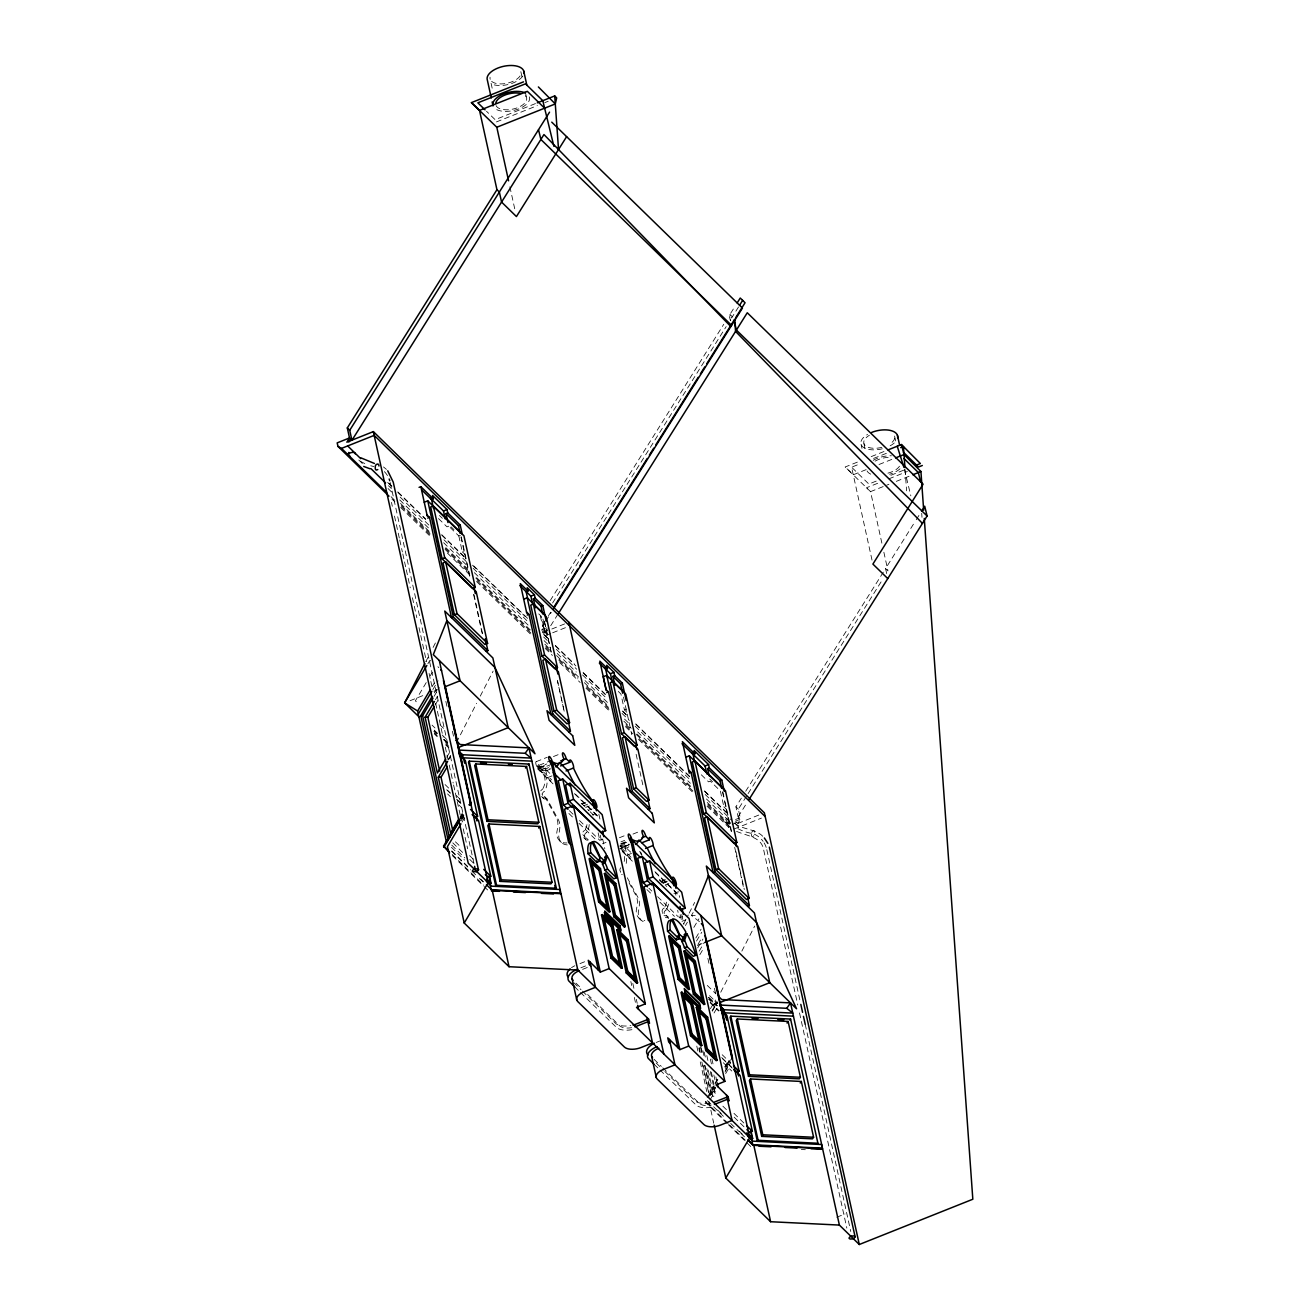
<?xml version="1.0" encoding="UTF-8"?>
<svg xmlns="http://www.w3.org/2000/svg" width="1310" height="1310" viewBox="0 0 1310 1310"><rect width="100%" height="100%" fill="white"/><g stroke="black" fill="none" stroke-linecap="round" stroke-linejoin="round"><path stroke-width="0.75" stroke-dasharray="5 3.75" d="M425.766 661.746L429.434 654.591M433.102 647.435L435.853 642.08M456.42 742.606L476.611 703.274M480.279 696.118L493.133 671.097M683.656 923.894L688.241 914.953M689.158 913.168L694.66 902.443M716.144 1001.184L714.31 1004.77L708.481 999.072M720.746 992.243L738.185 958.281M741.853 951.125L754.691 926.088M427.862 663.777L429.876 660.387L430.925 661.042M426.208 682.608L415.368 700.85L418.267 703.667M430.237 675.813L432.267 672.407M432.185 686.489L434.281 682.985M432.873 689.551L438.08 680.791M434.298 692.859L436.394 689.355M434.052 696.38L439.259 687.619M435.493 699.687L437.573 696.183M435.133 704.976L439.292 697.968M446.726 757.262L449.854 752.005M448.446 759.047L450.525 755.542M448.691 759.685L450.771 756.181M459.925 817.26L463.052 812.003M459.826 818.701L463.887 811.856M460.563 818.783L463.691 813.526M461.12 818.226L463.15 814.804M461.644 819.045L463.887 815.197M461.366 820.568L463.445 817.063M462.004 822.091L465.132 816.818M685.392 925.581L687.406 922.191M699.475 921.716L691.451 915.395L693.154 912.513M693.825 927.414L698.869 918.916M695.839 937.993L701.047 929.232M696.511 941.055L701.718 932.294M697.952 944.363L702.111 937.338M697.706 947.883L702.913 939.123M699.147 951.191L704.354 942.43M699.818 954.728L703.978 947.719M710.38 1008.765L715.587 1000.005M712.1 1010.55L717.291 1001.79M712.329 1011.189L717.536 1002.428M714.048 1012.974L717.176 1007.717M714.867 1088.086L712.116 1088.037L717.323 1079.276M724.61 1067.011L728.769 1060.003M707.171 1097.649L714.277 1085.679M715.309 1083.976L718.355 1078.834M725.462 1066.864L729.523 1060.036L725.724 1068.108M710.675 1093.08L713.803 1087.808M725.249 1068.534L730.456 1059.757M726.935 1123.292L705.419 1102.316L707.449 1098.894M708.464 1097.174L714.556 1086.923M710.38 1095.586L715.391 1087.12M725.282 1070.548L730.472 1061.739M715.637 1087.84L711.477 1094.849L704.976 1065.292M725.003 1072.055L730.21 1063.294M710.036 1099.876L715.244 1091.115M725.658 1073.578L729.817 1066.569M550.184 600.635L723.775 324.258M732.339 316.823L729.965 314.4L730.407 320.606L729.195 315.628L735.106 306.212M552.591 602.993L726.182 326.616M738.529 306.966L731.602 317.97L729.195 315.628M548.497 615.7L550.658 612.245M546.712 627.572L547.449 630.912L542.618 626.213L544.796 622.741M545.877 621.022L551.313 612.359M542.045 630.208L543.83 627.392M547.973 638.248L542.373 632.795L545.025 628.554L542.831 618.533L545.238 620.891M543.584 633.958L546.237 629.733L542.438 631.256M550.708 625.721L557.225 615.323M735.549 819.503L739.331 817.997L736.678 822.221L737.89 823.4L740.543 819.176L738.136 816.818L735.925 806.796L741.345 798.167M745.685 791.256L883.399 572.011M886.673 573.567L885.56 568.556L915.215 521.364M916.263 519.677L920.504 512.931M735.254 821.288L740.543 819.176L738.332 809.154L747.011 795.334M748.092 793.614L882.563 579.544M738.136 816.818L746.798 803.014M728.851 821.779L726.182 822.86A3.897 2.44 -45.4 0 1 724.79 821.927L725.756 818.766L728.425 817.686M567.263 844.934A12.347 10.152 -45.7 0 1 558.977 833.34A44.769 36.827 -45.7 0 0 559.878 827.003A16.719 13.755 -45.7 0 0 558.224 819.487L546.794 798.494L544.158 796.873A2.964 2.44 -45.7 0 1 542.127 796.873M546.794 798.494L546.172 798.822A2.964 2.44 -45.7 0 1 543.044 795.989L541.046 794.024M588.37 839.972L586.372 838.007A2.964 2.44 -45.7 0 1 583.245 835.174A2.964 2.44 -45.7 0 1 582.852 834.667M668.526 917.164L665.889 915.543A2.964 2.44 -45.7 0 1 663.318 915.199L665.333 917.164M730.243 822.516L729.817 822.729A3.455 1.736 -12.4 0 1 725.527 822.745A3.455 1.736 -12.4 0 1 726.248 820.338L727.001 819.978A3.455 1.736 -12.4 0 1 728.737 819.552M535.462 103.588L495.131 119.668L486.485 111.252M496.441 121.912L537.362 105.602M544.813 102.622L548.202 101.279M448.757 526.145L446.988 526.849L438.31 518.383M450.198 527.553L458.811 535.937L462.332 534.529M458.811 535.937L462.299 551.821L464.067 551.117M881.876 543.159L870.544 491.627L845.163 466.999L858.181 461.808M871.199 456.617L884.234 451.426M872.018 560.107L851.598 467.195L860.752 463.543M873.59 458.418L886.428 453.309M866.139 469.635L853.269 474.777L845.163 466.999M879.01 464.51L893.731 458.631M876.21 481.114L868.874 484.045L851.598 467.195M890.882 475.268L903.703 470.159M877.635 483.308L866.467 487.762L870.544 491.627L888.933 484.291M888.786 478.87L907.388 471.453M896.302 481.359L911.007 475.481M541.505 629.963L545.025 628.554M542.373 632.795L549.938 629.766M551.837 629.013L566.968 622.987M538.77 613.899L541.374 616.453L544.878 632.321L546.63 631.616M550.773 633.532L543.208 636.545L549.037 642.244M552.656 632.779L565.904 627.49M409.997 700.735L424.604 694.906M433.938 691.189L437.671 689.699M618.304 691.434L620.907 693.989L624.395 709.856L626.164 709.152M536.216 761.65L547.334 757.229M553.459 756.541L560.86 753.594M553.033 783.855L538.099 769.298L537.362 765.957L550.691 760.651M551.51 764.385L538.394 769.412A4.454 1.212 68.3 0 1 535.921 764.041A4.454 1.212 68.3 0 1 536.756 761.912A4.454 1.212 68.3 0 1 539.376 766.907L546.778 763.959M539.54 767.562L546.941 764.614M539.753 767.775L547.154 764.827M538.557 769.543L537.739 765.81L541.652 769.625L549.299 766.579M549.791 773.309L545.484 769.117L540.113 771.262A16.686 13.722 -45.7 0 1 544.518 791.305A2.964 2.44 -45.7 0 0 543.044 795.989M547.105 770.411L550.167 769.183M545.484 769.117L547.383 777.714L552.149 775.815M581.1 803.881L584.162 802.67M582.082 804.094L585.783 802.621M583.851 805.699L587.551 804.209M585.652 807.451L589.353 805.977M588.321 810.448L592.022 808.974M592.349 815L595.526 813.739L596.377 817.636M579.528 820.568L599.783 840.316L604.205 838.547M602.469 843.787L606.006 842.379M619.45 837.712L625.001 835.502M632.976 834.077L640.377 831.113M620.956 841.871L624.657 840.398M620.76 843.706L626.311 841.495M620.907 844.361L626.458 842.15M626.671 842.346L619.27 845.31L622.577 847.717M619.941 846.342L627.343 843.394M621.169 847.161L628.833 844.099M701.325 774.799L708.563 781.857L710.315 781.153L720.369 790.945L723.857 806.813L725.625 806.108M625.902 846.096L629.602 844.622M619.63 848.798L625.017 846.653L630.749 852.253M625.017 846.653L626.9 855.25L633.27 852.712M707.777 804.176L728.196 824.088L733.485 821.976M732.175 824.645L736.678 822.221M737.89 823.4L760.602 814.345M734.075 829.001L761.421 818.111M662.156 880.811L665.218 879.583M661.615 881.614L665.316 880.14M663.253 882.596L666.954 881.122M663.171 883.022L666.872 881.548M663.384 883.218L667.085 881.745M665.185 884.971L668.886 883.497M673.962 893.486L678.367 891.733L679.612 897.35M682.264 916.672L679.317 917.851L677.663 910.352M682.002 921.323L685.523 919.915M579.97 963.62L586.602 960.967M580.887 967.795L585.848 965.814M582.606 969.351L587.535 967.386M697.378 945.443L704.846 942.463M717.88 1003.345L714.31 1004.77L716.848 1005.343M656.179 1042.465L661.141 1040.484M836.762 1217.236L845.032 1213.944M691.451 915.395L695.217 915.444M801.327 1149.525L805.322 1149.705M541.652 769.625L543.044 770.182A73.294 19.83 68.3 0 0 550.216 768.25M736.564 831.375C748.092 836.353 761.831 836.943 763.763 850.321L797.774 1004.983M538.099 769.298L539.704 770.182A16.686 13.722 -45.7 0 1 542.504 789.341L544.518 791.305M734.795 823.04C741.28 829.688 755.51 828.477 762.993 836.517M383.486 466.95L386.417 469.389M730.767 827.609L725.118 822.385M885.56 568.556L887.983 570.914L883.611 551.084M439.423 515.485L442.338 518.318M451.066 526.833L453.981 529.666M709.725 778.991L712.624 781.824M735.925 806.796L738.332 809.154M462.299 551.821L464.706 554.163M544.878 632.321L547.285 634.662M624.395 709.856L626.819 712.214M723.857 806.813L726.264 809.171M389.021 483.292L391.952 486.141M397.798 491.839L425.603 518.94M441.699 534.627L466.557 558.879M473.876 566.002L527.995 618.779M555.276 645.371L574.304 663.908M583.081 672.472L606.481 695.299M622.577 710.986L626.966 715.26M635.743 723.808L689.862 776.584M704.502 790.847L729.375 815.098M387.694 482.44L392.083 486.714M397.929 492.429L425.734 519.53M441.814 535.217L466.688 559.452M472.533 565.167L525.212 616.502M543.716 634.548L548.104 638.822M555.407 645.961L575.892 665.922M583.212 673.045L605.154 694.447M622.708 711.559L627.097 715.833M635.874 724.397L689.993 777.158M704.633 791.42L726.575 812.822M388.481 485.699L391.395 488.548M400.156 497.096L429.352 525.556M443.943 539.785L467.293 562.547M473.139 568.245L527.144 620.891M556.341 649.351L576.777 669.279M582.606 674.977L607.431 699.163M622.021 713.393L629.324 720.5M635.154 726.198L689.158 778.844M705.222 794.499L731.488 820.125M735.827 824.35L738.709 827.15M358.793 460.023L364.655 465.721M388.055 488.548L392.443 492.822M399.763 499.945L429.025 528.47M443.648 542.733L468.522 566.984M474.367 572.683L528.487 625.459M544.076 640.639L549.922 646.354M557.241 653.477L576.253 672.03M585.03 680.578L608.446 703.404M624.526 719.092L628.915 723.366M637.692 731.93L690.37 783.265M706.45 798.953L728.393 820.355M400.532 503.449L431.252 533.399M445.875 547.662L467.817 569.048M476.594 577.612L530.73 630.372M544.845 644.143L550.691 649.842M556.537 655.557L578.48 676.942M584.342 682.641L609.216 706.892M623.838 721.155L631.158 728.278M637.004 733.993L691.123 786.753M707.22 802.441L730.636 825.267M401.368 505.464L430.548 533.907M445.138 548.137L468.489 570.898M475.792 578.005L531.221 632.059M545.828 646.288L550.2 650.546M558.944 659.094L577.923 677.581M586.667 686.112L608.56 707.449M626.065 724.512L630.438 728.786M636.283 734.484L691.729 788.538M391.051 496.703L393.966 499.552M401.269 506.675L430.466 535.135M445.056 549.365L468.423 572.126M477.167 580.674L531.172 633.319M545.779 647.549L551.608 653.248M558.911 660.355L577.89 678.858M586.651 687.39L611.459 711.592M626.049 725.822L631.895 731.504M639.198 738.627L693.203 791.273M707.793 805.503L729.637 826.807M391.919 498.995L394.85 501.845M400.68 507.527L431.317 537.395M447.365 553.049L469.258 574.386M476.545 581.493L530.534 634.122M545.124 648.352L552.427 655.458M559.714 662.582L580.15 682.494M585.979 688.176L610.788 712.362M625.378 726.591L632.664 733.698M638.51 739.397L692.499 792.026M707.089 806.256L728.966 827.592L728.196 824.088M575.434 794.138L597.54 815.704L598.392 819.585M654.951 871.674L677.057 893.224M574.37 793.614L597.753 816.408M655.36 872.575L677.286 893.944M581.411 803.259L588.649 810.317M590.09 811.725L594.429 815.95M659.487 879.387L666.725 886.428M659.47 880.238L662.336 883.038M537.362 765.957L551.625 779.859M621.169 847.668L632.583 858.787M541.145 771.279L543.159 773.244M547.383 777.714L553.115 783.314M626.9 855.25L632.648 860.85M622.512 851.598L632.55 861.39M569.408 810.693L573.747 814.918M648.925 888.213L651.823 891.046M657.604 896.679L677.859 916.427M568.867 813.461L573.207 817.686M579.004 823.335L594.92 838.842M646.943 889.572L652.74 895.221M659.978 902.279L674.437 916.378M586.978 824.596A16.686 13.722 -45.7 0 1 584.718 830.491L586.733 832.456A2.964 2.44 -45.7 0 0 585.259 837.123A2.964 2.44 -45.7 0 0 587.666 840.168M666.495 902.131A16.686 13.722 -45.7 0 1 664.236 908.026L666.25 909.991A2.964 2.44 -45.7 0 0 664.776 914.658A2.964 2.44 -45.7 0 0 667.904 917.508M583.245 835.174L585.259 837.123M664.236 908.026A2.964 2.44 -45.7 0 0 662.778 912.693L664.776 914.658M541.587 796.529L543.601 798.494M583.801 837.679L585.816 839.628M559.419 840.562L561.433 842.51M638.952 918.081L640.95 920.046M439.947 724.807L445.727 730.44M707.302 985.447L715.964 993.913M432.071 725.134L434.969 727.951M442.191 735.008L446.53 739.233M709.545 995.649L716.767 1002.69M444.303 739.479L447.201 742.295M708.759 997.303L717.438 1005.753M434.216 730.128L437.049 732.896M444.123 739.79L446.939 742.541M708.514 997.549L716.996 1005.818M434.642 730.898L437.556 733.747M443.386 739.429L449.215 745.112M709.316 998.695L716.603 1005.802M433.807 731.291L436.721 734.124M445.466 742.655L448.38 745.488M434.331 733.027L437.245 735.86M445.99 744.391L448.904 747.224M710.462 1002.232L719.206 1010.763M434.396 733.944L437.229 736.711M445.711 744.981L448.544 747.732M710.102 1002.74L718.6 1011.025M445.072 784.575L449.314 788.718M456.388 795.612L460.629 799.739M722.203 1054.746L730.685 1063.032M447.414 790.126L450.231 792.894M457.305 799.788L460.137 802.539M721.712 1057.547L731.602 1067.208M446.661 789.766L450.918 793.909M456.568 799.428L462.233 804.946M722.383 1058.562L732.29 1068.223M447.594 793.942L450.411 796.709M458.909 804.979L461.726 807.73M723.3 1062.737L731.782 1071.023M455.438 841.822L461.087 847.341M469.586 855.61L473.827 859.753M733.977 1113.369L743.883 1123.03M452.785 842.87L464.1 853.907M469.766 859.426L475.415 864.944M722.842 1106.148L727.083 1110.29M734.157 1117.184L745.472 1128.221M451.737 845.13L464.853 857.919M451.426 847.259L464.542 860.048M451.753 850.861L467.67 866.369M480.672 879.043L483.57 881.876M717.667 1110.094L722.006 1114.319M739.348 1131.234L742.246 1134.051M451.623 851.336L470.601 869.84M472.058 871.265L477.888 876.947M479.362 878.371L485.191 884.053M707.351 1100.662L723.415 1116.3M730.702 1123.423L739.462 1131.955M740.92 1133.379L745.292 1137.637M452.179 854.464L483.75 885.232M728.098 1123.456L705.14 1101.071L705.419 1102.316M729.539 1124.848L745.308 1140.24M452.458 855.692L482.588 885.069M484.029 886.477L489.76 892.061M728.376 1124.684L751.334 1147.069M575.991 983.171L581.82 988.853M587.65 994.536L619.695 1025.796A12.838 6.419 -12.4 0 0 631.616 1027.679M654.05 1059.282L661.337 1066.389M662.794 1067.814L699.229 1103.315A12.838 6.419 -12.4 0 0 711.133 1105.198M573.78 982.68L581.018 989.738M582.459 991.146L616.191 1023.88A16.866 8.433 -12.4 0 0 630.831 1025.534M656.195 1063.032L663.433 1070.09M664.874 1071.498L695.725 1101.399A16.866 8.433 -12.4 0 0 710.364 1103.053M574.697 986.856L579.036 991.097M580.494 992.505L617.125 1028.055A16.866 8.433 -12.4 0 0 633.909 1029.234M654.23 1064.391L658.57 1068.632M660.011 1070.041L696.642 1105.591A16.866 8.433 -12.4 0 0 711.281 1107.228M725.462 819.11L726.559 820.191M437.917 666.708L438.85 667.658M666.528 915.199L668.428 918.703M627.277 877.765L637.741 897.022A16.719 13.755 -45.7 0 1 639.395 904.539A44.769 36.827 -45.7 0 1 638.51 910.876A12.347 10.152 -45.7 0 0 646.796 922.469M629.078 882.809L635.727 895.058A16.719 13.755 -45.7 0 1 637.38 902.574A44.769 36.827 -45.7 0 1 636.496 908.911A12.347 10.152 -45.7 0 0 644.782 920.504M544.796 796.529L556.21 817.522A16.719 13.755 -45.7 0 1 557.864 825.054A44.769 36.827 -45.7 0 1 556.979 831.375A12.347 10.152 -45.7 0 0 566.968 842.936M904.408 469.357L910.843 495.835M894.583 436.05L895.893 442.027M863.961 443.681L865.713 451.655M861.079 444.401L861.964 448.38M766.808 849.682L800.377 1002.396M805.208 1024.305L850.747 1231.482M799.526 1012.941L846.833 1228.092M722.809 791.764L724.561 799.722M725.003 801.72L731.569 831.588M735.991 851.697L741.689 877.602M742.115 879.583L744.309 889.555M722.53 792.124L731.242 831.67M734.697 847.39L743.769 888.655M520.84 71.673L522.15 77.65M525.212 91.602L526.538 97.562M707.858 958.38L709.168 964.356M714.425 988.28L715.751 994.257M681.757 914.626L683.902 924.352M675.043 891.275L675.911 895.156M680.185 914.609L681.462 920.439M711.919 1058.955L713.672 1066.929M715.866 1076.885L716.734 1080.881M710.364 1059.07L711.674 1065.03M713.852 1074.97L715.604 1082.912M711.363 1072.137L713.999 1084.091M706.827 1055.565L708.137 1061.558M710.331 1071.514L715.587 1095.438L712.935 1096.503L706.794 1068.583M704.223 1052.159L705.55 1058.136M708.17 1070.106L712.116 1088.037M491.086 83.3L492.396 89.276M702.864 1050.653L704.616 1058.627M701.063 1047.542L702.799 1055.434M623.478 697.067L631.78 734.697M636.12 754.282L643.456 787.768M700.572 1047.476L702.307 1055.352M704.485 1065.21L710.986 1094.767M509.885 186.79L515.125 210.615M699.229 1047.525L700.539 1053.437M703.126 1065.259L709.627 1094.832M698.819 1048.18L699.687 1052.11M701.849 1061.968L708.775 1093.506M696.789 1046.117L698.083 1052.045M700.26 1061.919L706.761 1091.541M708.988 1101.644L713.721 1123.178M598.85 814.198L600.504 821.697M602.666 839.039L604.811 848.765M600.226 835.141L601.519 840.971M632.828 983.417L634.138 989.394M636.332 999.366L637.217 1003.345M598.146 832.816L599.783 840.316M630.847 981.55L631.715 985.513M634.335 997.434L635.645 1003.394M544.469 621.628L551.788 654.934M557.454 680.66L564.348 712.018L557.438 680.741M544.37 621.415L551.821 655.197M540.408 616.191L542.618 626.213M461.251 536.756L470.012 576.596M473.991 594.707L482.751 634.548M460.956 537.133L470.11 578.627M473.565 594.347L482.637 635.612M445.858 701.374L447.168 707.351M452.425 731.275L453.751 737.268M390.216 482.538L474.171 864.338M391.477 502.385L392.329 506.266M394.49 516.091L399.304 538.001M399.746 539.982L402.366 551.936M402.809 553.933L404.119 559.91M404.561 561.908L405.871 567.885M406.313 569.866L410.259 587.797M412.437 597.753L416.826 617.681M419.02 627.637L420.33 633.614M420.772 635.612L426.454 661.501M429.091 673.455L430.4 679.432M430.843 681.429L432.595 689.404M435.657 703.339L436.967 709.316M437.409 711.314L443.108 737.202M445.285 747.175L446.612 753.152M447.037 755.133L448.79 763.108M449.232 765.089L453.178 783.02M453.62 785.017L454.93 790.994M455.372 792.992L461.055 818.881M463.249 828.837L467.637 848.765M921.716 513.274L921.994 517.319M905.079 469.504L906.602 490.841M737.874 828.624A57.149 43.787 -28.6 0 0 753.103 833.635A30.851 25.872 -39.7 0 1 763.124 841.347M764.123 842.87A30.851 25.872 -39.7 0 1 766.334 847.881M899.495 466.213A15.802 7.893 -12.4 0 1 887.525 473.27M875.096 461.153A15.802 7.893 -12.4 0 1 890.407 457.337M525.343 95.761A15.802 7.893 -12.4 0 1 515.747 108.337A15.802 7.893 -12.4 0 1 495.9 105.209M540.801 790.831A2.964 2.44 -45.7 0 1 542.504 789.341M571.52 967.697A16.866 8.433 -12.4 0 1 574.861 965.732M373.874 466.507A57.149 48.306 -66.5 0 1 370.763 465.77M364.769 463.56A57.149 48.306 -66.5 0 1 359.202 460.449M384.37 471.649A30.851 24.792 -51.2 0 1 388.431 477.364M582.999 831.981A2.964 2.44 -45.7 0 1 584.718 830.491M520.07 75.947A15.802 7.893 -12.4 0 1 506.053 83.447A15.802 7.893 -12.4 0 1 491.397 81.122M490.218 79.32A15.802 7.893 -12.4 0 1 490.071 77.241M548.513 767.431A71.395 19.306 68.3 0 1 539.376 766.907M641.589 855.299A73.294 19.83 68.3 0 1 639.706 851.32M628.947 844A71.395 19.306 68.3 0 1 620.481 845.294M622.676 850.763A16.686 13.722 -45.7 0 1 625.787 864.96M641.884 854.628A71.395 19.306 68.3 0 1 640.639 852.024M620.662 848.814A16.686 13.722 -45.7 0 1 623.789 862.995M620.776 867.744A2.964 2.44 -45.7 0 0 620.563 871.559A2.964 2.44 -45.7 0 0 620.727 873.557M622.283 874.589A2.964 2.44 -45.7 0 1 621.644 874.409M628.816 846.768A73.294 19.83 68.3 0 1 622.577 847.701M529.404 96.858A18.766 9.383 -12.4 0 1 516.599 109.647A18.766 9.383 -12.4 0 1 494.443 108.075M522.788 76.029A18.766 9.383 -12.4 0 1 491.299 83.889M589.238 824.547A16.686 13.722 -45.7 0 1 586.733 832.456M668.509 904.096A16.686 13.722 -45.7 0 1 666.25 909.991M662.647 913.414A2.964 2.44 -45.7 0 1 662.778 912.693M899.97 468.865A18.766 9.383 -12.4 0 1 889.572 474.253M870.741 474.154A18.766 9.383 -12.4 0 1 866.778 470.29M873.246 460.301A18.766 9.383 -12.4 0 1 891.422 455.765M894.271 442.976A18.766 9.383 -12.4 0 1 886.903 447.316M882.301 448.79A18.766 9.383 -12.4 0 1 862.488 446.563A18.766 9.383 -12.4 0 1 867.547 434.412M894.73 438.13A15.802 7.893 -12.4 0 1 889.146 444.467M881.826 447.381A15.802 7.893 -12.4 0 1 865.14 445.498A15.802 7.893 -12.4 0 1 869.398 435.264M751.35 833.766L751.514 835.846A3.881 1.883 -72.9 0 0 752.611 836.615L753.987 835.649A2.735 1.326 -72.9 0 0 754.838 833.504L754.675 831.424A3.881 1.883 -72.9 0 0 753.594 830.655L752.202 831.621A2.735 1.326 -72.9 0 0 751.35 833.766"/><path stroke-width="1.5" d="M747.961 1136.36L752.89 1141.157L821.665 1144.514L821.828 1148.149L752.595 1144.76L751.154 1133.265M469.913 805.044L470.454 802.129M478.51 869.955L477.004 871.641L473.336 871.789A3.897 1.949 -12.4 0 1 472.451 870.675L473.958 869.005L477.626 868.841A3.897 1.949 -12.4 0 1 478.51 869.955L393.246 482.145L387.727 470.798M523.509 81.859L471.42 102.622L496.801 127.25L555.293 103.932L556.684 97.89L554.719 95.925L537.297 102.868M604.598 857.166L607.234 856.118L608.397 858.148A32.57 8.81 68.3 0 1 616.404 877.765L613.751 878.83L604.909 870.2A10.12 2.735 68.3 0 0 602.404 863.994L603.501 860.588M599.423 859.606A10.12 2.735 68.3 0 1 601.405 862.209L604.188 861.39L606.366 854.562L605.204 852.532A32.57 8.81 68.3 0 0 593.856 841.478L589.418 843.296A32.57 8.81 68.3 0 0 588.026 853.743L596.869 862.373L599.521 861.309A10.12 2.735 68.3 0 1 599.914 857.919L592.071 842.232A32.57 8.81 68.3 0 0 590.679 852.695L599.521 861.309M616.404 877.765L607.562 869.152A10.12 2.735 68.3 0 0 605.056 862.93L607.234 856.118M684.115 934.701L686.767 933.637L687.93 935.684A32.57 8.81 68.3 0 1 695.938 955.301L693.285 956.365L684.442 947.736A10.12 2.735 68.3 0 0 681.937 941.53L683.574 936.404M678.072 936.453A10.12 2.735 68.3 0 1 680.922 939.728L683.705 938.91L685.883 932.098L684.737 930.067A32.57 8.81 68.3 0 0 673.389 918.998L668.951 920.815A32.57 8.81 68.3 0 0 667.56 931.279L676.402 939.909L679.055 938.844A10.12 2.735 68.3 0 1 679.432 935.455L671.604 919.767A32.57 8.81 68.3 0 0 670.212 930.231L679.055 938.844M695.938 955.301L687.095 946.688A10.12 2.735 68.3 0 0 684.59 940.465L686.767 933.637M424.849 663.531L404.643 702.864L419.216 717.078M348.853 452.408L348.165 454.324A3.897 1.981 -45.4 0 0 348.902 455.471M426.847 665.48L404.643 702.864L417.612 711.035L446.514 842.461M417.612 711.035L430.106 689.993M418.283 714.097L431.825 691.303M459.532 820.535L448.069 839.825L420.772 715.653L432.218 696.363M449.477 837.876L422.606 715.669L433.02 698.148M445.695 759.014L437.36 773.031L425.095 717.209L434.462 701.439M439.685 771.082L427.846 717.258L434.085 706.729M458.877 819.012L450.558 833.045L438.277 777.223L447.643 761.438M452.425 829.083L441.028 777.256L447.283 766.743M449.592 852.908L443.582 846.063L458.811 820.42M443.844 847.308L460.105 819.945M460.956 823.843L447.43 846.637L464.215 923.026L509.033 966.715L577.808 970.088L749.746 1137.702L725.789 1178.034L770.608 1221.722L839.383 1225.079L859.294 1244.5L972.822 1199.239L924.271 518.433M464.215 923.026L488.171 882.694L439.325 660.518M730.833 326.55L543.961 134.553L351.931 440.307L349.508 437.949L347.314 427.928L496.949 189.688L479.509 110.4L471.42 102.622M351.931 440.307L349.721 430.286L549.545 112.136M348.951 441.945L350.72 439.128M566.624 136.649L516.435 216.559L501.566 202.067L499.356 192.046L496.949 189.688M737.153 302.938L740.248 298.041L745.062 302.741L735.729 317.593M739.56 305.312L742.655 300.383M553.917 607.07L577.792 569.064M579.953 565.609L647.222 458.516M649.4 455.061L653.739 448.151M655.901 444.696L698.214 377.329M700.392 373.874L704.731 366.964M706.892 363.509L734.697 319.247L735.565 331.397L922.437 523.394M553.491 608.888L742.442 308.063L551.756 122.157M558.322 613.604L747.273 312.762L923.091 484.176L872.902 564.086L887.771 578.578M921.569 511.244L924.713 506.233L927.087 515.993L748.976 799.558M469.242 761.143L468.505 762.191L495.819 886.362L496.555 885.314L469.242 761.143L529.043 764.074L556.341 888.246L555.604 889.293L554.736 885.347M475.759 763.959L474.662 765.548L486.927 821.37L537.739 823.843L538.836 822.271L526.571 766.448L475.759 763.959L488.024 819.782L486.927 821.37M458.778 750.057L525.179 753.299L528.962 747.895L460.187 744.538L455.847 740.314M525.474 768.02L526.571 766.448M528.307 765.122L529.043 764.074M488.958 823.974L487.844 825.546L500.125 881.368L550.937 883.857L552.034 882.269L539.769 826.446L488.958 823.974L501.222 879.796L500.125 881.368M538.656 828.018L539.769 826.446M730.816 1016.151L730.079 1017.199L757.376 1141.37L758.113 1140.322L730.816 1016.151L790.601 1019.082L817.899 1143.253L817.178 1144.301M737.317 1018.967L736.22 1020.539L748.501 1076.361L799.313 1078.851L800.41 1077.278L788.129 1021.456L737.317 1018.967L749.598 1074.79L748.501 1076.361M720.353 1005.065L786.753 1008.307L790.519 1002.903L721.761 999.546L718.862 996.73M787.032 1023.028L788.129 1021.456M789.865 1020.13L790.601 1019.082M750.515 1078.965L749.418 1080.553L761.683 1136.376L812.495 1138.849L813.592 1137.276L801.327 1081.454L750.515 1078.965L762.797 1134.787L761.683 1136.376M800.23 1083.026L801.327 1081.454M821.828 1148.149L821.042 1149.263L811.054 1148.772M377.804 469.586L376.33 470.061A3.881 2.145 -74.4 0 1 375.282 468.751L375.266 466.425A2.735 1.506 -74.4 0 1 376.314 464.46L377.788 463.986A3.881 2.145 -74.4 0 1 378.836 465.296L378.967 466.016M677.27 936.273L679.988 935.193A10.12 2.735 68.3 0 1 683.574 938.68L683.705 938.91M577.579 969.105L575.778 969.908A16.866 8.433 -12.4 0 0 568.704 980.846L574.697 986.856M657.096 1046.641L655.295 1047.427A16.866 8.433 -12.4 0 0 648.221 1058.382L654.23 1064.391M479.509 110.4L527.341 91.34L544.616 108.19M859.294 1244.5L764.385 812.839L373.35 431.612L346.855 442.174L349.508 437.949L337.178 442.878L337.947 446.366L389.005 496.146M337.947 446.366L341.501 448.397L374.185 435.378L765.204 816.588M419.069 487.369L420.837 486.665L433.299 498.799L431.53 499.503L421.836 490.055M424.243 502.238L427.764 500.829L460.891 533.137M433.348 505.906L430.695 506.97L442.076 558.764L472.632 588.534L475.284 587.486L463.904 535.692L433.348 505.906L444.729 557.7L475.284 587.486M430.482 498.291L443.5 510.982L447.037 509.574L447.774 512.914L460.236 525.064L462.315 534.529M427.731 518.105L429.5 517.401L451.524 617.632L453.293 616.928L487.86 650.644L486.092 651.348M447.971 522.575L446.006 513.618L447.774 512.914M446.006 513.618L458.467 525.768L460.236 525.064M442.076 558.764L444.729 557.7M445.646 561.875L443.009 562.94L454.39 614.717L484.929 644.504L487.582 643.439L476.201 591.661L445.646 561.875L457.043 613.669L487.582 643.439M454.39 614.717L457.043 613.669M519.808 585.57L526.161 591.776L527.93 591.072L527.193 587.731L534.431 594.773L535.168 598.113L542.798 605.564L546.204 620.94M887.951 449.936L901.476 444.548L920.357 463.527L916.542 465.034M900.658 447.627L903.442 446.514L904.948 467.637M523.689 599.21L527.226 597.802L544.911 615.045M526.554 591.956L530.894 596.181L534.431 594.773M535.364 607.774L533.399 598.817L535.168 598.113M895.565 457.91L904.015 454.537L920.93 471.534L923.681 510.278M533.383 604.106L530.746 605.154L541.947 656.114L554.801 668.657L557.454 667.592L546.254 616.65L533.383 604.106L544.6 655.049L557.454 667.592M533.399 598.817L541.046 606.268L542.798 605.564M527.177 615.078L528.945 614.374L550.986 714.605L552.755 713.901L570.439 731.144L568.671 731.848M922.322 465.492L918.556 466.999L903.572 452.408M912.841 474.76L920.93 471.534M445.154 686.718L460.088 680.758L444.761 611.05L492.871 657.931L508.198 727.656L458.091 747.633M541.947 656.114L544.6 655.049M545.517 659.225L542.864 660.289L554.064 711.232L566.919 723.775L569.572 722.727L558.371 671.768L545.517 659.225L556.717 710.184L569.572 722.727M599.325 663.106L605.695 669.312L607.463 668.608L606.726 665.267L613.964 672.325L614.701 675.665L622.332 683.1L626.18 700.441M604.647 668.084L610.427 673.733L613.964 672.325M624.444 692.581L606.759 675.338L603.222 676.746L606.284 690.632M614.898 685.31L612.933 676.369L614.701 675.665M612.916 681.642L610.28 682.69L621.48 733.649L634.335 746.192L636.987 745.128L625.787 694.185L612.916 681.642L624.117 732.585L636.987 745.128M612.933 676.369L620.563 683.804L622.332 683.1M554.064 711.232L556.717 710.184M606.71 692.613L608.479 691.909L630.519 792.141L632.288 791.437L649.973 808.679L648.204 809.383M621.48 733.649L624.117 732.585M560.647 760.93L566.215 758.719L569.85 762.256L560.582 765.941M625.05 736.76L622.397 737.825L633.598 788.767L646.452 801.311L649.105 800.263L637.904 749.304L625.05 736.76L636.251 787.719L649.105 800.263M566.051 770.968L573.452 768.02A71.395 19.306 68.3 0 0 592.988 801.376A4.454 1.212 68.3 0 1 594.232 800.148A4.454 1.212 68.3 0 1 596.721 805.503A4.454 1.212 68.3 0 1 595.903 807.664L595.411 807.157A4.454 1.212 68.3 0 1 593.184 802.342L593.119 801.998M569.899 785.984L562.678 778.926L558.256 780.694L563.611 805.044L567.95 809.285M459.679 754.953L465.345 760.471L477.61 816.294L474.957 817.358L472.124 814.591M570.014 783.298L565.592 785.067L569.113 801.065L601.274 832.423L605.695 830.655L602.174 814.656L570.014 783.298L573.534 799.313L605.695 830.655M569.113 801.065L573.534 799.313M563.611 805.044L568.032 803.292L572.372 807.517M685.801 757.245L689.338 755.837L723.906 789.537M682.019 743.72L693.105 754.511L694.857 753.807L694.136 750.466L708.595 764.582L709.332 767.922L721.794 780.072L724.299 791.42M645.355 1003.853L609.543 840.971L573.354 805.699L564.528 809.22L600.34 972.102L609.166 968.581L645.355 1003.853L636.513 1007.374L648.614 1019.147L649.531 1023.323L647.893 1021.735L636.398 1026.303A12.838 6.419 -12.4 0 1 634.859 1026.86M694.906 760.913L692.269 761.978L703.65 813.756L734.206 843.542L736.842 842.494L725.462 790.7L694.906 760.913L706.303 812.708L736.842 842.494M633.598 788.767L636.251 787.719M692.04 753.283L705.075 765.99L708.595 764.582M747.666 906.34L749.435 905.636L714.867 871.936L713.099 872.64L691.058 772.409L689.289 773.113L682.395 741.657L694.857 753.807M709.136 775.782L707.564 768.626L709.332 767.922M707.564 768.626L720.025 780.776L721.794 780.072M472.877 814.951L478.527 820.469L490.808 876.292L488.155 877.356L485.322 874.589M489.318 884.185L491.086 883.48L489.35 875.604M588.026 853.743L590.679 852.695M590.008 858.41L589.14 858.754L598.605 901.87L609.068 912.071L609.952 911.711L600.471 868.596L590.008 858.41L599.489 901.526L609.952 911.711M642.031 837.712L645.732 836.239L649.367 839.792L641.966 842.739M703.65 813.756L706.303 812.708M707.22 816.883L704.567 817.931L715.948 869.725L746.503 899.512L749.156 898.447L737.759 846.669L707.22 816.883L718.6 868.661L749.156 898.447M602.404 863.994L605.056 862.93M645.568 848.503L652.986 845.539A71.395 19.306 68.3 0 0 672.505 878.895A4.454 1.212 68.3 0 1 673.766 877.684A4.454 1.212 68.3 0 1 676.238 883.038A4.454 1.212 68.3 0 1 675.42 885.2L674.945 884.692A4.454 1.212 68.3 0 1 672.701 879.862L672.636 879.534M600.471 868.596L599.587 868.956L608.184 908.026L600.144 900.199L591.776 862.095L599.816 869.922L598.932 870.282L590.892 862.438M604.909 870.2L607.562 869.152M647.991 862.095L642.195 856.462L637.774 858.214L643.144 882.58L647.484 886.804M604.401 873.655L605.285 873.295L615.749 883.497L625.214 926.612L624.33 926.956L613.882 916.771L604.401 873.655L614.865 883.841L624.33 926.956M649.547 860.834L645.126 862.586L648.646 878.601L680.807 909.942L685.212 908.19L681.691 892.176L649.547 860.834L653.068 876.832L685.212 908.19M614.865 883.841L615.749 883.497M607.496 878.633L614.21 885.167L615.094 884.823L607.054 876.979L615.422 915.084L623.462 922.928M648.646 878.601L653.068 876.832M643.144 882.58L647.549 880.811L651.889 885.052M600.144 900.199L599.26 900.543L601.945 903.163M598.605 901.87L599.489 901.526M724.872 1081.372L689.06 918.506L652.888 883.235L644.062 886.755L679.874 1049.621L688.7 1046.101L724.872 1081.372L716.046 1084.893L728.131 1096.683L729.048 1100.858L727.41 1099.27L715.931 1103.839A12.838 6.419 -12.4 0 1 714.392 1104.396M606.039 915.575L605.171 915.936L604.434 912.595L605.318 912.235L619.777 926.35L620.514 929.691L606.039 915.575L605.318 912.235M601.486 914.969L602.371 914.609L612.818 924.811L622.299 967.926L621.415 968.27L610.968 958.085L601.486 914.969L611.934 925.155L612.818 924.811M715.948 869.725L718.6 868.661M604.942 916.378L605.826 916.017L621.104 930.919L620.007 925.908L604.729 911.007L605.826 916.017M604.123 918.294L603.255 918.654L611.279 926.481L619.663 964.586L620.547 964.242L612.507 956.398L604.123 918.294L612.163 926.137L621.415 968.27M615.422 915.084L614.537 915.444L622.577 923.272L614.21 885.167M613.882 916.771L614.767 916.41L625.214 926.612M611.279 926.481L612.163 926.137M605.236 912.71L619.122 926.252L620.007 925.908M604.434 912.595L618.893 926.694L619.777 926.35M616.764 929.854L617.649 929.51L628.096 939.696L637.577 982.811L636.693 983.155L626.245 972.97L616.764 929.854L620.678 933.686M627.212 940.04L628.096 939.696M618.517 933.539L626.557 941.382L627.441 941.022L636.693 983.155M667.56 931.279L670.212 930.231M612.507 956.398L611.623 956.758L619.663 964.586M610.968 958.085L611.852 957.725L622.299 967.926M668.657 936.29L669.541 935.946L679.988 946.131L689.469 989.246L688.585 989.59L678.138 979.405L668.657 936.29L679.104 946.475L679.988 946.131M671.293 939.614L670.409 939.974L678.449 947.818L686.833 985.922L687.717 985.562L679.333 947.457L671.293 939.614L679.677 977.719L687.717 985.562M681.937 941.53L684.59 940.465M678.449 947.818L679.333 947.457M684.442 947.736L687.095 946.688M635.825 979.127L627.785 971.283L626.9 971.643L634.941 979.487L626.557 941.382M626.245 972.97L627.13 972.626L637.577 982.811M704.846 942.463L721.663 935.766L706.336 866.057L754.429 912.939L769.756 982.664L719.665 1002.625M683.935 951.191L684.819 950.831L695.266 961.016L704.747 1004.131L703.863 1004.492L693.416 994.306L683.935 951.191L694.382 961.376M686.571 954.515L685.687 954.859L693.727 962.703L702.111 1000.807L702.995 1000.447L694.955 992.62L686.571 954.515L694.611 962.342L703.863 1004.492M693.727 962.703L694.611 962.342M678.138 979.405L679.022 979.061L689.469 989.246M681.904 992.145L681.02 992.489L690.501 1035.604L700.948 1045.806L701.832 1045.446L692.351 1002.33L681.904 992.145L691.385 1035.26L701.832 1045.446M685.572 993.111L684.688 993.455L699.163 1007.57L700.048 1007.21L699.311 1003.869L684.835 989.771L685.572 993.111L700.048 1007.21M685.359 993.553L684.246 988.542L699.524 1003.427L700.621 1008.438L685.359 993.553L684.475 993.897L698.361 1007.439M694.955 992.62L694.071 992.964L702.111 1000.807M693.416 994.306L694.3 993.946L704.747 1004.131M648.614 1019.147L635.104 1024.469A16.866 8.433 -12.4 0 1 632.992 1025.059M691.467 1002.69L692.351 1002.33M682.772 996.173L690.812 1004.017L691.696 1003.656L700.948 1045.806M696.298 1007.39L697.166 1007.03L707.629 1017.231L717.11 1060.347L716.226 1060.691L705.762 1050.505L696.298 1007.39L706.745 1017.575L707.629 1017.231M699.393 1012.368L706.09 1018.902L706.974 1018.558L715.342 1056.662L707.302 1048.819L698.934 1010.714L706.974 1018.558M691.156 1034.278L692.04 1033.934L700.08 1041.761M690.501 1035.604L691.385 1035.26M707.302 1048.819L706.417 1049.179L714.458 1057.006L706.09 1018.902M705.762 1050.505L706.647 1050.145L717.11 1060.347M721.237 1009.961L726.903 1015.479L739.167 1071.302L736.531 1072.35L733.698 1069.599M728.131 1096.683L714.621 1101.988M734.435 1069.959L740.101 1075.477L752.366 1131.3L749.713 1132.364L746.896 1129.597M750.876 1139.192L752.644 1138.488L750.908 1130.612M420.772 715.653L422.606 715.669M425.095 717.209L427.846 717.258M438.277 777.223L441.028 777.256M468.898 804.766L470.732 804.782L443.435 680.611M458.762 753.577L463.101 757.802L531.876 761.159M480.475 762.78L486.452 763.075M508.378 764.139L512.357 764.336M488.024 819.782L538.836 822.271M501.222 879.796L552.034 882.269M496.555 885.314L556.341 888.246M486.452 884.692L492.249 890.325L561.008 893.698M491.496 890.931L499.487 891.324M513.487 892.012L525.49 892.585M541.489 893.371L553.491 893.96M793.434 1016.167L724.676 1012.81L721.777 1009.994M752.005 1018.279L757.982 1018.558M777.911 1019.54L783.888 1019.835M749.598 1074.79L800.41 1077.278M762.797 1134.787L813.592 1137.276M758.113 1140.322L817.899 1143.253M748.026 1139.7L753.807 1145.333L822.582 1148.69M759.047 1146.234L771.05 1146.807M785.05 1147.495L797.053 1148.084M374.447 463.462L360.561 457.714M525.179 753.299L531.205 758.097L462.43 754.74L459.368 752.317M786.753 1008.307L792.763 1013.105L724.004 1009.748L720.926 1007.324M370.026 468.783L363.721 466.458M554.605 764.467L552.885 763.55M634.138 841.986L632.402 841.085M903.965 458.516L918.359 472.55L920.684 482.129M731.569 325.371L540.883 139.466L538.508 129.706M927.087 515.993L736.4 330.071L734.026 320.328M485.044 109.843L477.855 102.819L525.506 83.824L542.798 100.673L553.901 146.343M447.037 509.574L432.562 495.458L433.299 498.799M527.93 591.072L520.299 583.621L526.751 613.096M607.463 668.608L599.833 661.157L606.072 689.551L608.479 691.909M347.314 427.928L349.721 430.286M427.076 515.059L429.5 517.401M526.538 612.016L528.945 614.374M688.651 770.067L691.058 772.409M347.69 445.94L360.741 458.664M370.959 468.636L385.566 482.866M341.501 448.397L386.679 492.445M553.311 772.589L561.073 780.154M632.845 850.124L640.59 857.673M570.718 844.573L568.72 842.608L550.691 760.651L594.904 803.75L596.459 810.775M650.251 922.109L648.237 920.144L630.225 838.187L674.437 881.286L675.976 888.311M459.532 751.924L462.43 754.74L463.101 757.802M719.665 1005.507L724.004 1009.748L725.543 1016.756M459.401 755.051L463.773 759.309L464.641 763.255M720.975 1010.059L725.347 1014.317L726.641 1020.228M678.793 978.079L686.833 985.922M627.441 941.022L619.401 933.195L627.785 971.283M691.696 1003.656L683.656 995.829L692.04 1033.934M470.536 809.4L477.61 816.294M733.518 1065.783L739.167 1071.302M600.34 972.102L588.255 960.312L589.173 964.487L590.81 966.092M679.874 1049.621L667.773 1037.847L668.689 1042.023L670.327 1043.611M483.734 869.398L490.808 876.292M746.716 1125.781L752.366 1131.3M486.714 879.223L491.086 883.48M746.815 1132.806L752.644 1138.488M488.171 882.694L468.259 863.274L373.35 431.612M486.403 881.352L491.332 886.149L560.091 889.506L560.271 893.142L491.021 889.752L489.154 876.275M748.223 1140.486L752.595 1144.76M443.582 846.063L449.314 851.664M538.377 86.935L555.293 103.932M701.341 923.648L703.126 925.712M440.684 669.672L441.568 670.72M648.024 1055.074L647.304 1054.206A16.866 8.433 -12.4 0 1 654.378 1043.251M764.336 837.974L767.873 843.378M672.685 880.353L670.524 877.471M593.152 802.817L590.99 799.935M604.188 861.39L604.057 861.145A10.12 2.735 68.3 0 0 600.471 857.657L593.217 841.74M672.734 919.276L679.923 935.225M897.252 446.235L903.933 467.408M769.347 847.128L855.119 1236.869L853.35 1238.867L850.272 1239.031A3.897 1.949 -12.4 0 1 849.011 1238.048L850.779 1236.051L853.858 1235.903A3.897 1.949 -12.4 0 1 855.119 1236.869M901.476 444.548L904.015 454.537M649.367 839.792L649.301 839.513A4.454 1.212 68.3 0 1 651.234 838.973A4.454 1.212 68.3 0 1 652.986 845.539M569.85 762.256L569.784 761.978A4.454 1.212 68.3 0 1 571.717 761.438A4.454 1.212 68.3 0 1 573.452 768.02M632.01 839.939L632.091 840.283A4.454 1.212 68.3 0 1 631.338 842.183L630.88 841.773A4.454 1.212 68.3 0 1 628.407 836.402A4.454 1.212 68.3 0 1 629.242 834.274A4.454 1.212 68.3 0 1 631.862 839.284A71.395 19.306 68.3 0 0 643.374 836.173A4.454 1.212 68.3 0 1 642.375 830.327A4.454 1.212 68.3 0 1 645.683 835.976L645.732 836.239M552.492 762.404L598.326 970.137M897.448 435.329L899.642 445.285M800.819 1004.393L802.572 1012.352M803.456 1016.331L805.208 1024.305M790.519 1002.903L839.383 1225.079M735.581 842.674L736.449 846.604M747.699 897.776L749.435 905.636M720.025 780.776L721.695 788.342M705.075 765.99L706.81 773.915M693.105 754.511L694.677 761.683M689.338 755.837L714.867 871.936M523.705 70.953L526.784 84.904M737.907 1071.482L738.774 1075.412M737.268 1070.073L738.562 1075.985M753.807 1145.333L770.608 1221.722M707.105 942.463L719.386 998.285M720.303 1002.461L732.568 1058.284M700.883 915.51L749.746 1137.702M704.993 935.618L732.29 1059.79M726.493 1095.094L732.077 1120.476L720.598 1125.061A12.838 6.419 -12.4 0 1 703.896 1124.537L657.26 1079.08A12.838 6.419 -12.4 0 1 663.515 1069.402L674.994 1064.833L669.41 1039.436M682.084 908.583L683.312 914.216M680.021 906.389L680.807 909.942M672.423 879.321L673.848 885.773M717.176 1082.879L718.06 1086.858M699.016 1005.458L699.736 1008.798M684.819 950.831L694.3 993.946M697.166 1007.03L706.647 1050.145M636.12 745.701L636.987 749.648M647.811 798.838L649.973 808.679M620.563 683.804L622.659 693.268M690.812 1004.017L698.77 1040.222M491.283 97.955L487.336 80.025A18.766 9.383 -12.4 0 1 504.89 66.057A18.766 9.383 -12.4 0 1 523.869 73.425M492.167 101.934L493.035 105.93A18.766 9.383 -12.4 0 1 503.58 93.943A18.766 9.383 -12.4 0 1 525.457 92.994M496.801 127.25L508.575 180.829M714.163 1125.143L725.789 1178.034M669.541 935.946L679.022 979.061M610.427 673.733L612.179 681.658M652.888 883.235L688.7 1046.101M605.695 669.312L607.66 678.252M606.759 675.338L632.288 791.437M642.195 856.462L647.549 880.811M632.222 840.136L677.859 1047.672M568.867 622.234L663.777 1053.895M646.976 1017.559L652.544 1042.94L641.065 1047.525A12.838 6.419 -12.4 0 1 624.362 1047.001L577.743 1001.544A12.838 6.419 -12.4 0 1 583.998 991.883L595.477 987.298L589.893 961.917M602.551 831.064L603.795 836.681M651.643 1056.384L656.294 1077.606M592.906 801.802L594.314 808.254M637.659 1005.343L638.527 1009.322M619.122 926.252L619.859 929.592M618.893 926.694L619.63 930.034M605.285 873.295L614.767 916.41M617.649 929.51L627.13 972.626M556.16 666.2L557.896 674.077M567.852 719.337L570.439 731.144M541.046 606.268L542.7 613.85M598.932 870.282L606.89 906.471M602.371 914.609L611.852 957.725M530.894 596.181L532.646 604.123M526.161 591.776L527.733 598.932M573.354 805.699L609.166 968.581M527.226 597.802L552.755 713.901M562.678 778.926L568.032 803.292M528.962 747.895L577.808 970.088M572.11 978.865L576.777 1000.07M474.024 587.666L475.317 593.577M485.273 638.838L487.86 650.644M458.467 525.768L460.121 533.334M443.5 510.982L445.253 518.924M431.53 499.503L433.495 508.46M427.764 500.829L453.293 616.928M420.837 486.665L427.289 516.124M476.349 816.474L477.217 820.42M476.136 817.031L477.004 820.993M492.249 890.325L509.033 966.715M445.547 687.455L457.812 743.278M458.729 747.453L471.01 803.276M474.597 866.336L475.481 870.315M566.215 758.719L566.149 758.457A4.454 1.212 68.3 0 0 562.858 752.808A4.454 1.212 68.3 0 0 563.84 758.654A71.395 19.306 68.3 0 1 552.329 761.749A4.454 1.212 68.3 0 0 549.709 756.754A4.454 1.212 68.3 0 0 548.874 758.867A4.454 1.212 68.3 0 0 551.346 764.238L551.821 764.663A4.454 1.212 68.3 0 0 552.574 762.747M554.719 95.925L558.535 149.536M655.197 863.716A73.294 19.83 68.3 0 1 647.369 848.274L638.903 840.021A73.294 19.83 68.3 0 1 635.432 844.426M555.899 766.907A73.294 19.83 68.3 0 0 559.386 762.486L567.836 770.739A73.294 19.83 68.3 0 0 575.008 784.952M567.787 976.671A16.866 8.433 -12.4 0 1 570.145 968.794M389.168 479.018A30.851 24.792 -51.2 0 1 389.758 480.754M349.835 455.962A3.455 1.736 -12.4 0 1 350.409 452.834L351.26 452.572A3.455 1.736 -12.4 0 1 355.19 453.833M573.076 980.338A12.838 6.419 -12.4 0 1 579.331 970.661M652.593 1057.858A12.838 6.419 -12.4 0 1 658.848 1048.197M676.402 939.909A10.12 2.735 68.3 0 1 676.304 938.386M495.769 103.13A15.802 7.893 -12.4 0 1 520.234 93.37M596.869 862.373A10.12 2.735 68.3 0 1 596.77 860.85M871.641 432.415A18.766 9.383 -12.4 0 1 897.612 437.802M446.874 620.629L433.299 654.64L534.988 753.774L494.967 667.51L446.874 620.629M708.432 875.62L694.857 909.648L796.562 1008.782L756.541 922.518L708.432 875.62M572.683 735.761L546.974 710.691L549.07 720.271L574.795 745.341L572.683 735.761M652.216 813.297L626.508 788.227L628.603 797.806L654.329 822.876L652.216 813.297"/></g></svg>
